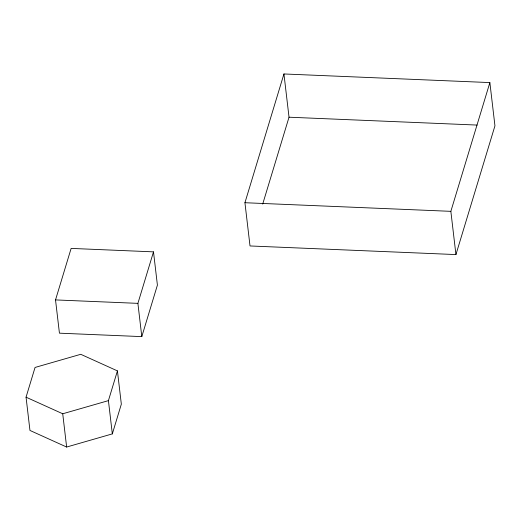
<?xml version="1.0" encoding="UTF-8"?>
<svg xmlns="http://www.w3.org/2000/svg" width="521" height="521" viewBox="0 0 521 521"><rect width="100%" height="100%" fill="white"/><g stroke="black" fill="none" stroke-linecap="round" stroke-linejoin="round"><path stroke-width="0.78" d="M26.05 397.184L35.057 367.448L80.748 354.306L117.427 370.893L121.334 404.153L112.328 433.889L66.636 447.038L29.957 430.444L26.05 397.184L62.728 413.772L108.42 400.629L117.427 370.893M55.526 299.914L71.13 248.406L153.5 251.858L157.407 285.117L141.803 336.618L59.433 333.173L55.526 299.914L137.896 303.359L153.5 251.858M244.935 202.721L283.945 73.962L489.87 82.585L494.95 125.821L455.934 254.58L250.015 245.958L244.935 202.721L450.854 211.337L489.87 82.585M262.701 204.076L289.025 117.205L283.945 73.962M289.025 117.205L477.112 125.073M450.854 211.337L455.934 254.58M137.896 303.359L141.803 336.618M108.42 400.629L112.328 433.889M62.728 413.772L66.636 447.038"/></g></svg>
